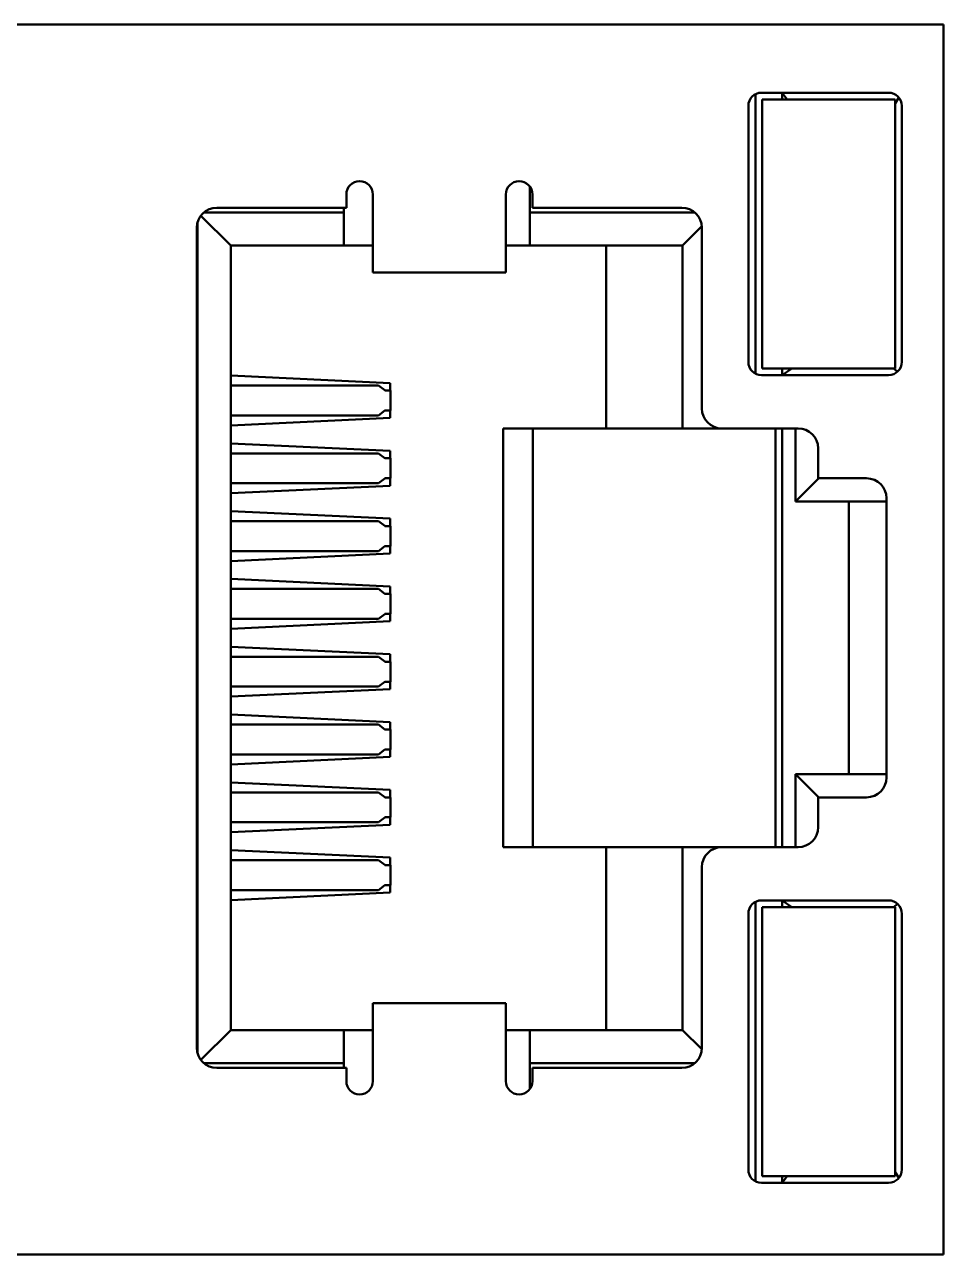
# Model space of a CAD drawing. Header units: millimetres. Extents: x 935 to 2603, y -159 to 580.
# Drawn here: x 1214.38 to 1228.21, y 219.05 to 237.55 of the extents above; entities that cross this region are included whole.
import ezdxf

# ---------------------------------------------------------------- set-up
doc = ezdxf.new("R2010")
doc.units = ezdxf.units.MM
doc.header["$LTSCALE"] = 2
doc.layers.add('외형선(ISO)', color=7, linetype='Continuous', lineweight=50)

msp = doc.modelspace()

# ---------------------------------------------------------------- linework, layer by layer
at = {"layer": '외형선(ISO)'}
for p, q in [((1198.212, 237.55), (1228.212, 237.55)), ((1228.212, 237.55), (1228.212, 219.05)), ((1225.386, 236.504), (1225.386, 232.297)), ((1225.476, 236.525), (1227.386, 236.525)), ((1225.786, 236.525), (1225.858, 236.425)), ((1225.786, 236.525), (1225.786, 236.425)), ((1227.486, 236.362), (1227.541, 236.452)), ((1225.276, 232.475), (1225.276, 236.325)), ((1225.786, 236.425), (1225.486, 236.425)), ((1225.486, 236.425), (1225.486, 236.3)), ((1225.486, 232.5), (1225.486, 236.3)), ((1226.236, 236.425), (1225.786, 236.425)), ((1226.236, 236.425), (1226.736, 236.425)), ((1227.486, 236.425), (1226.736, 236.425)), ((1227.486, 236.3), (1227.486, 236.425)), ((1227.486, 236.3), (1227.486, 232.5)), ((1227.586, 236.325), (1227.586, 232.475)), ((1219.226, 234.795), (1219.226, 234.995)), ((1219.626, 234.995), (1219.626, 234.825)), ((1221.626, 234.825), (1221.626, 234.995)), ((1221.986, 235.115), (1221.986, 234.725)), ((1222.026, 234.995), (1222.026, 234.795)), ((1217.276, 234.795), (1219.226, 234.795)), ((1219.186, 234.725), (1219.186, 234.795)), ((1219.626, 234.333), (1219.626, 234.825)), ((1221.626, 234.825), (1221.626, 234.333)), ((1222.026, 234.795), (1224.276, 234.795)), ((1217.486, 234.225), (1217.036, 234.675)), ((1217.083, 234.725), (1219.186, 234.725)), ((1219.186, 234.225), (1219.186, 234.725)), ((1221.986, 234.725), (1224.468, 234.725)), ((1221.986, 234.725), (1221.986, 234.225)), ((1216.976, 222.155), (1216.976, 234.495)), ((1216.986, 222.079), (1216.986, 234.572)), ((1224.286, 234.225), (1224.575, 234.515)), ((1224.576, 234.495), (1224.576, 231.775)), ((1217.486, 222.425), (1217.486, 234.225)), ((1217.486, 234.225), (1219.186, 234.225)), ((1219.626, 234.225), (1219.186, 234.225)), ((1219.626, 234.333), (1219.626, 233.838)), ((1221.626, 233.838), (1221.626, 234.333)), ((1221.986, 234.225), (1221.626, 234.225)), ((1224.286, 234.225), (1221.986, 234.225)), ((1223.136, 231.475), (1223.136, 234.225)), ((1224.286, 234.225), (1224.286, 231.475)), ((1219.626, 233.822), (1219.626, 233.838)), ((1219.626, 233.822), (1221.626, 233.822)), ((1221.626, 233.838), (1221.626, 233.822)), ((1225.486, 232.5), (1225.486, 232.375)), ((1225.786, 232.375), (1225.486, 232.375)), ((1225.786, 232.275), (1225.93, 232.375)), ((1225.786, 232.375), (1225.786, 232.275)), ((1225.786, 232.375), (1226.236, 232.375)), ((1226.236, 232.375), (1226.736, 232.375)), ((1226.736, 232.375), (1227.486, 232.375)), ((1227.521, 232.328), (1227.464, 232.375)), ((1227.486, 232.375), (1227.486, 232.5)), ((1219.886, 232.158), (1217.486, 232.27)), ((1227.386, 232.275), (1225.476, 232.275)), ((1217.566, 232.12), (1217.486, 232.12)), ((1217.566, 232.12), (1219.19, 232.12)), ((1219.19, 232.12), (1219.329, 232.12)), ((1219.708, 232.12), (1219.329, 232.12)), ((1219.708, 232.12), (1219.804, 232.048)), ((1219.809, 232.045), (1219.893, 232.045)), ((1219.886, 232.158), (1219.886, 232.045)), ((1219.893, 232.045), (1219.893, 231.745)), ((1217.486, 231.67), (1217.566, 231.67)), ((1217.486, 231.52), (1219.886, 231.633)), ((1219.19, 231.67), (1217.566, 231.67)), ((1219.329, 231.67), (1219.19, 231.67)), ((1219.708, 231.67), (1219.329, 231.67)), ((1219.804, 231.743), (1219.708, 231.67)), ((1219.809, 231.745), (1219.893, 231.745)), ((1219.886, 231.745), (1219.886, 231.633)), ((1223.136, 231.475), (1221.586, 231.475)), ((1221.586, 225.175), (1221.586, 231.475)), ((1222.033, 225.175), (1222.033, 231.475)), ((1224.286, 231.475), (1223.136, 231.475)), ((1224.286, 231.475), (1224.786, 231.475)), ((1224.786, 231.489), (1224.786, 231.475)), ((1224.786, 231.475), (1224.876, 231.475)), ((1224.876, 231.475), (1226.026, 231.475)), ((1225.686, 231.475), (1225.686, 225.175)), ((1225.786, 225.175), (1225.786, 231.475)), ((1225.986, 230.375), (1225.986, 231.475)), ((1219.886, 231.138), (1217.486, 231.25)), ((1217.566, 231.1), (1217.486, 231.1)), ((1217.566, 231.1), (1219.19, 231.1)), ((1219.19, 231.1), (1219.329, 231.1)), ((1219.708, 231.1), (1219.329, 231.1)), ((1219.708, 231.1), (1219.804, 231.028)), ((1219.886, 231.138), (1219.886, 231.025)), ((1226.326, 231.175), (1226.326, 230.725)), ((1219.809, 231.025), (1219.893, 231.025)), ((1219.893, 231.025), (1219.893, 230.725)), ((1219.804, 230.723), (1219.708, 230.65)), ((1219.809, 230.725), (1219.893, 230.725)), ((1219.886, 230.725), (1219.886, 230.613)), ((1226.336, 230.725), (1225.986, 230.375)), ((1226.326, 230.725), (1227.056, 230.725)), ((1217.486, 230.65), (1217.566, 230.65)), ((1217.486, 230.5), (1219.886, 230.613)), ((1219.19, 230.65), (1217.566, 230.65)), ((1219.329, 230.65), (1219.19, 230.65)), ((1219.708, 230.65), (1219.329, 230.65)), ((1227.356, 230.375), (1225.986, 230.375)), ((1226.786, 230.375), (1226.786, 226.275)), ((1227.356, 230.425), (1227.356, 226.225)), ((1219.886, 230.118), (1217.486, 230.23)), ((1217.566, 230.08), (1217.486, 230.08)), ((1217.566, 230.08), (1219.19, 230.08)), ((1219.19, 230.08), (1219.329, 230.08)), ((1219.708, 230.08), (1219.329, 230.08)), ((1219.708, 230.08), (1219.804, 230.008)), ((1219.809, 230.005), (1219.893, 230.005)), ((1219.886, 230.118), (1219.886, 230.005)), ((1219.893, 230.005), (1219.893, 229.705)), ((1217.486, 229.63), (1217.566, 229.63)), ((1217.486, 229.48), (1219.886, 229.593)), ((1219.19, 229.63), (1217.566, 229.63)), ((1219.329, 229.63), (1219.19, 229.63)), ((1219.708, 229.63), (1219.329, 229.63)), ((1219.804, 229.703), (1219.708, 229.63)), ((1219.809, 229.705), (1219.893, 229.705)), ((1219.886, 229.705), (1219.886, 229.593)), ((1219.886, 229.098), (1217.486, 229.21)), ((1217.566, 229.06), (1217.486, 229.06)), ((1217.566, 229.06), (1219.19, 229.06)), ((1219.19, 229.06), (1219.329, 229.06)), ((1219.708, 229.06), (1219.329, 229.06)), ((1219.708, 229.06), (1219.804, 228.988)), ((1219.886, 229.098), (1219.886, 228.985)), ((1219.809, 228.985), (1219.893, 228.985)), ((1219.893, 228.985), (1219.893, 228.685)), ((1219.804, 228.683), (1219.708, 228.61)), ((1219.809, 228.685), (1219.893, 228.685)), ((1219.886, 228.685), (1219.886, 228.573)), ((1217.486, 228.61), (1217.566, 228.61)), ((1217.486, 228.46), (1219.886, 228.573)), ((1219.19, 228.61), (1217.566, 228.61)), ((1219.329, 228.61), (1219.19, 228.61)), ((1219.708, 228.61), (1219.329, 228.61)), ((1219.886, 228.078), (1217.486, 228.19)), ((1217.566, 228.04), (1217.486, 228.04)), ((1217.566, 228.04), (1219.19, 228.04)), ((1219.19, 228.04), (1219.329, 228.04)), ((1219.708, 228.04), (1219.329, 228.04)), ((1219.708, 228.04), (1219.804, 227.968)), ((1219.809, 227.965), (1219.893, 227.965)), ((1219.886, 228.078), (1219.886, 227.965)), ((1219.893, 227.965), (1219.893, 227.665)), ((1217.486, 227.59), (1217.566, 227.59)), ((1217.486, 227.44), (1219.886, 227.553)), ((1219.19, 227.59), (1217.566, 227.59)), ((1219.329, 227.59), (1219.19, 227.59)), ((1219.708, 227.59), (1219.329, 227.59)), ((1219.804, 227.663), (1219.708, 227.59)), ((1219.809, 227.665), (1219.893, 227.665)), ((1219.886, 227.665), (1219.886, 227.553)), ((1219.886, 227.058), (1217.486, 227.17)), ((1217.566, 227.02), (1217.486, 227.02)), ((1217.566, 227.02), (1219.19, 227.02)), ((1219.19, 227.02), (1219.329, 227.02)), ((1219.708, 227.02), (1219.329, 227.02)), ((1219.708, 227.02), (1219.804, 226.948)), ((1219.886, 227.058), (1219.886, 226.945)), ((1219.809, 226.945), (1219.893, 226.945)), ((1219.893, 226.945), (1219.893, 226.645)), ((1219.804, 226.643), (1219.708, 226.57)), ((1219.809, 226.645), (1219.893, 226.645)), ((1219.886, 226.645), (1219.886, 226.533)), ((1217.486, 226.57), (1217.566, 226.57)), ((1217.486, 226.42), (1219.886, 226.533)), ((1219.19, 226.57), (1217.566, 226.57)), ((1219.329, 226.57), (1219.19, 226.57)), ((1219.708, 226.57), (1219.329, 226.57)), ((1227.356, 226.275), (1225.986, 226.275)), ((1225.986, 226.275), (1226.336, 225.925)), ((1225.986, 226.275), (1225.986, 225.175)), ((1219.886, 226.038), (1217.486, 226.15)), ((1217.566, 226), (1217.486, 226)), ((1217.566, 226), (1219.19, 226)), ((1219.19, 226), (1219.329, 226)), ((1219.708, 226), (1219.329, 226)), ((1219.708, 226), (1219.804, 225.928)), ((1219.809, 225.925), (1219.893, 225.925)), ((1219.886, 226.038), (1219.886, 225.925)), ((1219.893, 225.925), (1219.893, 225.625)), ((1227.056, 225.925), (1226.326, 225.925)), ((1226.326, 225.925), (1226.326, 225.475)), ((1217.486, 225.55), (1217.566, 225.55)), ((1219.19, 225.55), (1217.566, 225.55)), ((1219.329, 225.55), (1219.19, 225.55)), ((1219.708, 225.55), (1219.329, 225.55)), ((1219.804, 225.623), (1219.708, 225.55)), ((1219.809, 225.625), (1219.893, 225.625)), ((1219.886, 225.625), (1219.886, 225.513)), ((1217.486, 225.4), (1219.886, 225.513)), ((1221.586, 225.175), (1223.136, 225.175)), ((1223.136, 225.175), (1224.286, 225.175)), ((1223.136, 225.175), (1223.136, 222.425)), ((1224.786, 225.175), (1224.286, 225.175)), ((1224.286, 225.175), (1224.286, 222.425)), ((1224.876, 225.175), (1224.786, 225.175)), ((1224.786, 225.175), (1224.786, 225.162)), ((1226.026, 225.175), (1224.876, 225.175)), ((1219.886, 225.018), (1217.486, 225.13)), ((1217.566, 224.98), (1217.486, 224.98)), ((1217.566, 224.98), (1219.19, 224.98)), ((1219.19, 224.98), (1219.329, 224.98)), ((1219.708, 224.98), (1219.329, 224.98)), ((1219.708, 224.98), (1219.804, 224.908)), ((1219.886, 225.018), (1219.886, 224.905)), ((1219.809, 224.905), (1219.893, 224.905)), ((1219.893, 224.905), (1219.893, 224.605)), ((1224.576, 224.875), (1224.576, 222.155)), ((1219.804, 224.603), (1219.708, 224.53)), ((1219.809, 224.605), (1219.893, 224.605)), ((1219.886, 224.605), (1219.886, 224.493)), ((1217.486, 224.53), (1217.566, 224.53)), ((1217.486, 224.38), (1219.886, 224.493)), ((1219.19, 224.53), (1217.566, 224.53)), ((1219.329, 224.53), (1219.19, 224.53)), ((1219.708, 224.53), (1219.329, 224.53)), ((1225.386, 224.354), (1225.386, 220.147)), ((1225.476, 224.375), (1227.386, 224.375)), ((1225.786, 224.275), (1225.486, 224.275)), ((1225.486, 224.275), (1225.486, 224.15)), ((1225.786, 224.375), (1225.93, 224.275)), ((1225.786, 224.375), (1225.786, 224.275)), ((1226.236, 224.275), (1225.786, 224.275)), ((1226.236, 224.275), (1226.736, 224.275)), ((1227.486, 224.275), (1226.736, 224.275)), ((1227.464, 224.275), (1227.521, 224.323)), ((1227.486, 224.15), (1227.486, 224.275)), ((1225.276, 220.325), (1225.276, 224.175)), ((1225.486, 220.35), (1225.486, 224.15)), ((1227.486, 224.15), (1227.486, 220.35)), ((1227.586, 224.175), (1227.586, 220.325)), ((1219.626, 222.813), (1219.626, 222.829)), ((1219.626, 222.829), (1221.626, 222.829)), ((1219.626, 222.813), (1219.626, 222.318)), ((1221.626, 222.829), (1221.626, 222.813)), ((1221.626, 222.318), (1221.626, 222.813)), ((1217.486, 222.425), (1217.036, 221.975)), ((1217.486, 222.425), (1219.186, 222.425)), ((1219.186, 221.925), (1219.186, 222.425)), ((1219.626, 222.425), (1219.186, 222.425)), ((1221.986, 222.425), (1221.626, 222.425)), ((1221.986, 222.425), (1224.286, 222.425)), ((1221.986, 222.425), (1221.986, 221.925)), ((1224.286, 222.425), (1224.575, 222.136)), ((1219.626, 221.825), (1219.626, 222.318)), ((1221.626, 222.318), (1221.626, 221.825)), ((1219.186, 221.925), (1217.083, 221.925)), ((1219.226, 221.855), (1217.276, 221.855)), ((1219.186, 221.855), (1219.186, 221.925)), ((1219.226, 221.655), (1219.226, 221.855)), ((1219.626, 221.825), (1219.626, 221.655)), ((1221.626, 221.655), (1221.626, 221.825)), ((1224.468, 221.925), (1221.986, 221.925)), ((1221.986, 221.925), (1221.986, 221.535)), ((1224.276, 221.855), (1222.026, 221.855)), ((1222.026, 221.855), (1222.026, 221.655)), ((1225.486, 220.35), (1225.486, 220.225)), ((1227.486, 220.225), (1227.486, 220.35)), ((1225.786, 220.225), (1225.486, 220.225)), ((1225.786, 220.125), (1225.858, 220.225)), ((1225.786, 220.225), (1225.786, 220.125)), ((1225.786, 220.225), (1226.236, 220.225)), ((1226.236, 220.225), (1226.736, 220.225)), ((1226.736, 220.225), (1227.486, 220.225)), ((1227.541, 220.199), (1227.486, 220.289)), ((1227.386, 220.125), (1225.476, 220.125)), ((1228.212, 219.05), (1198.212, 219.05))]:
    msp.add_line(p, q, dxfattribs=at)
for centre, radius, start, end in [((1225.476, 236.325), 0.2, 90, 180), ((1227.386, 236.325), 0.2, 0, 90), ((1219.426, 234.995), 0.2, 0, 180), ((1221.826, 234.995), 0.2, 0, 180), ((1217.276, 234.495), 0.3, 90, 180), ((1224.276, 234.495), 0.3, 0, 90), ((1225.476, 232.475), 0.2, 180, 270), ((1227.386, 232.475), 0.2, 270, 360), ((1224.876, 231.775), 0.3, 180, 270), ((1226.026, 231.175), 0.3, 0, 90), ((1227.056, 230.425), 0.3, 0, 90), ((1227.056, 226.225), 0.3, 270, 0), ((1226.026, 225.475), 0.3, 270, 0), ((1224.876, 224.875), 0.3, 90, 180), ((1225.476, 224.175), 0.2, 90, 180), ((1227.386, 224.175), 0.2, 0, 90), ((1217.276, 222.155), 0.3, 180, 270), ((1224.276, 222.155), 0.3, 270, 0), ((1219.426, 221.655), 0.2, 180, 0), ((1221.826, 221.655), 0.2, 180, 0), ((1225.476, 220.325), 0.2, 180, 270), ((1227.386, 220.325), 0.2, 270, 0)]:
    msp.add_arc(centre, radius, start, end, dxfattribs=at)
for centre, major_axis, start_param, end_param in [((1219.809, 232.245), (0, -0.2), 6.138391, 6.283185), ((1219.809, 231.545), (0, 0.2), 0, 0.144794), ((1219.809, 231.225), (0, -0.2), 6.138391, 6.283185), ((1219.809, 230.525), (0, 0.2), 0, 0.144794), ((1219.809, 230.205), (0, -0.2), 6.138391, 6.283185), ((1219.809, 229.505), (0, 0.2), 0, 0.144794), ((1219.809, 229.185), (0, -0.2), 6.138391, 6.283185), ((1219.809, 228.485), (0, 0.2), 0, 0.144794), ((1219.809, 228.165), (0, -0.2), 6.138391, 6.283185), ((1219.809, 227.465), (0, 0.2), 0, 0.144794), ((1219.809, 227.145), (0, -0.2), 6.138391, 6.283185), ((1219.809, 226.445), (0, 0.2), 0, 0.144794), ((1219.809, 226.125), (0, -0.2), 6.138391, 6.283185), ((1219.809, 225.425), (0, 0.2), 0, 0.144794), ((1219.809, 225.105), (0, -0.2), 6.138391, 6.283185), ((1219.809, 224.405), (0, 0.2), 0, 0.144794)]:
    msp.add_ellipse(centre, major_axis=major_axis, ratio=0.190809, start_param=start_param, end_param=end_param, dxfattribs=at)

doc.saveas('drawing.dxf')
